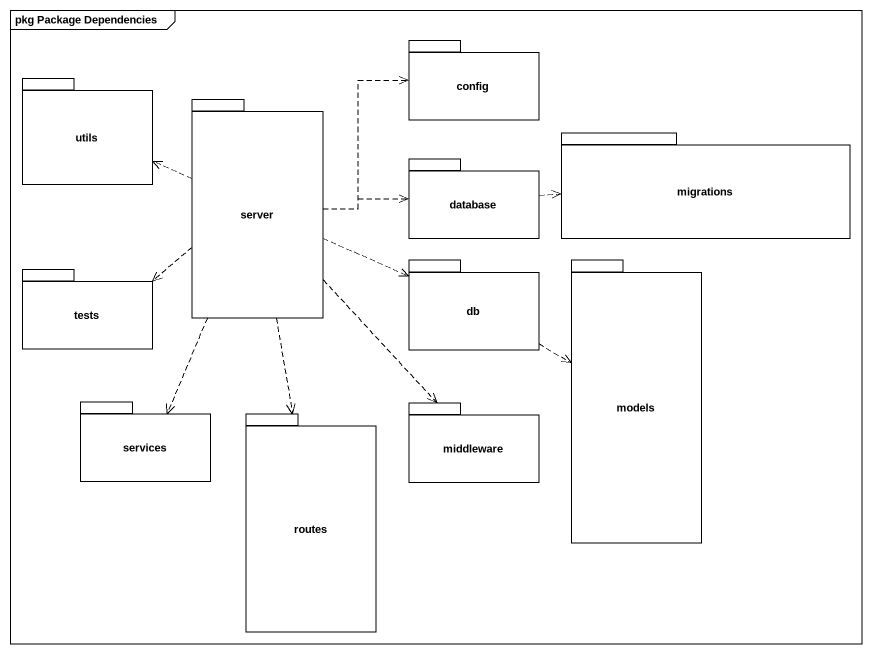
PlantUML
@startuml
mainframe pkg Package Dependencies
package utils {
}
package config {
}
package server {
}
package "database" as database_ {
}
package migrations {
}
package db {
}
package models {
}
package tests {
}
package services {
}
package routes {
}
package middleware {
}
server .left.> utils
server .right.> config
server .right.> database_
server .right.> db
server .left.> tests
server ..> services
server ..> routes
server ..> middleware
database_ .right.> migrations
db .right.> models
@enduml
